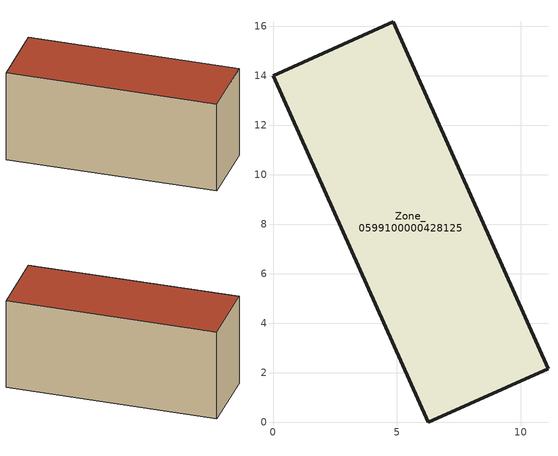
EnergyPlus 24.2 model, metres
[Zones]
Zone_0599100000428125
 floor ground (C_G): 0,14.01 4.86,16.18 11.11,2.17 6.27,0 z0
 wall outside (C_F): 4.86,16.18 0,14.01 6.27,0 11.11,2.17 4.86,16.18 z0:6.91
 roof outside (C_R): 6.27,0 11.11,2.17 4.86,16.18 0,14.01 z6.91
[BUILDING]
Pand.0599100000428125: North Axis=0; Terrain=City; Loads Convergence Tolerance Value=0.04; Temperature Convergence Tolerance Value=0.4; Solar Distribution=FullExterior; Maximum Number of Warmup Days=25; Minimum Number of Warmup Days=1
[Site:Location]
Rotterdam.The.Hague.AP_ZH_NLD Design_Conditions: Latitude=51.96; Longitude=4.45; Time Zone=1; Elevation=-4.5
[SITE:GROUNDTEMPERATURE:BUILDINGSURFACE]
18, 18, 18, 18, 18, 18, 18, 18, 18, 18, 18, 18
[MATERIAL] Thermal Absorptance=0.9; Solar Absorptance=0.7; Visible Absorptance=0.7
Name | Roughness | Thickness | Conductivity | Density | Specific Heat
G.D.2006-2014 | MediumSmooth | 0.15 | 0.06 | 540 | 1210
F.D.2006-2014 | Rough | 0.3 | 0.12 | 1920 | 840
R.D.2006-2014 | MediumRough | 0.2 | 0.08 | 1500 | 1000
[CONSTRUCTION]
C_G: G.D.2006-2014
C_F: F.D.2006-2014
C_R: R.D.2006-2014
[ZONE]
Zone_0599100000428125: Type=1; Multiplier=1; Ceiling Height=Autocalculate; Volume=Autocalculate; Floor Area=autocalculate; Part of Total Floor Area=Yes
[ZONEINFILTRATION:DESIGNFLOWRATE]
Infil_Zone_0599100000428125: Zone or ZoneList or Space or SpaceList=Zone_0599100000428125; Schedule=AlwaysOn; Design Flow Rate Calculation Method=Flow/Area; Flow Rate per Floor Area=0.0021; Constant Term Coefficient=1; Temperature Term Coefficient=0; Velocity Term Coefficient=0; Velocity Squared Term Coefficient=0
[HVACTEMPLATE:ZONE:IDEALLOADSAIRSYSTEM]
Zone_0599100000428125: Maximum Heating Supply Air Temperature=50; Minimum Cooling Supply Air Temperature=13; Maximum Heating Supply Air Humidity Ratio=0.0156; Minimum Cooling Supply Air Humidity Ratio=0.0077; Heating Limit=NoLimit; Cooling Limit=NoLimit; Dehumidification Control Type=ConstantSensibleHeatRatio; Cooling Sensible Heat Ratio=0.7; Dehumidification Setpoint=60; Humidification Control Type=None; Humidification Setpoint=30; Outdoor Air Method=None; Outdoor Air Flow Rate per Person=0.00944; Outdoor Air Flow Rate per Zone Floor Area=0; Outdoor Air Flow Rate per Zone=0; Demand Controlled Ventilation Type=None; Outdoor Air Economizer Type=NoEconomizer; Heat Recovery Type=None; Sensible Heat Recovery Effectiveness=0.7; Latent Heat Recovery Effectiveness=0.65
[ZONECONTROL:THERMOSTAT]
ThermostatControl_Zone_0599100000428125: Zone or ZoneList=Zone_0599100000428125; Control Type Schedule=DualSetpointControlType; Control 1=Thermostat_Zone_0599100000428125; Temperature Difference Between Cutout And Setpoint=0
[THERMOSTATSETPOINT:DUALSETPOINT]
Thermostat_Zone_0599100000428125: Heating Setpoint Temperature Schedule=HeatingSetpoint_Zone_0599100000428125; Cooling Setpoint Temperature Schedule=CoolingSetpoint_Zone_0599100000428125
[SCHEDULE:COMPACT]
HeatingSetpoint_Zone_0599100000428125: Through: 12/31, For: AllDays, Until: 24:00, 21
CoolingSetpoint_Zone_0599100000428125: Through: 12/31, For: AllDays, Until: 24:00, 24
DualSetpointControlType: Through: 12/31, For: AllDays, Until: 24:00, 4
AlwaysOn: Through: 12/31, For: AllDays, Until: 24:00, 1
